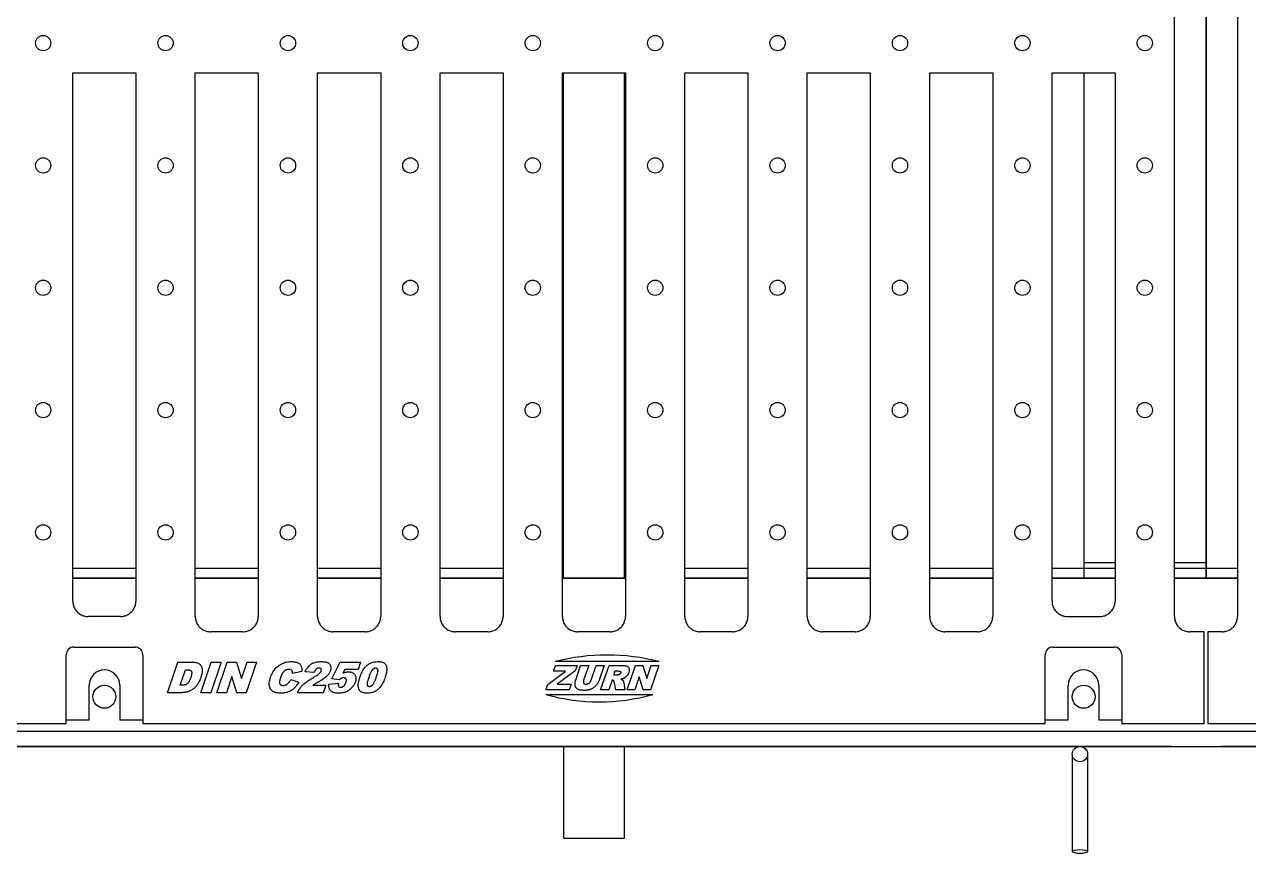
# Model space of a CAD drawing. Extents: x -50 to 148, y -1 to 62.
# Drawn here: x 82.59 to 102.59, y 35.37 to 48.93 of the extents above; entities that cross this region are included whole.
import ezdxf

# ---------------------------------------------------------------- set-up
doc = ezdxf.new("R2010")
doc.units = 0
doc.header["$LTSCALE"] = 0.015748
doc.header["$MEASUREMENT"] = 0
for name, color, linetype in [('BASE', 7, 'Continuous'), ('FRAME', 7, 'Continuous'), ('SIDEWALL', 7, 'Continuous')]:
    doc.layers.add(name, color=color, linetype=linetype)
doc.layers.add('Visible Edges(DANS)', color=7, linetype='Continuous', lineweight=25)

# ---------------------------------------------------------------- blocks, each defined once
blk = doc.blocks.new('18 grate')
at = {"layer": 'Visible Edges(DANS)'}
for p, q in [((17.705, 81.665), (17.705, 62.919)), ((36.675, 62.919), (36.675, 81.665)), ((18.675, 71.807), (19.705, 71.807)), ((18.675, 63.168), (18.675, 71.807)), ((19.705, 71.807), (19.705, 63.168)), ((20.675, 71.807), (21.705, 71.807)), ((20.675, 62.919), (20.675, 71.807)), ((21.705, 71.807), (21.705, 62.919)), ((22.675, 71.807), (23.705, 71.807)), ((22.675, 62.919), (22.675, 71.807)), ((23.705, 71.807), (23.705, 62.919)), ((24.675, 71.807), (25.705, 71.807)), ((24.675, 62.919), (24.675, 71.807)), ((25.705, 71.807), (25.705, 62.919)), ((26.675, 71.807), (27.705, 71.807)), ((26.675, 62.919), (26.675, 71.807)), ((27.705, 71.807), (27.705, 62.919)), ((28.675, 71.807), (29.705, 71.807)), ((28.675, 62.919), (28.675, 71.807)), ((29.705, 71.807), (29.705, 62.919)), ((30.675, 71.807), (31.705, 71.807)), ((30.675, 62.919), (30.675, 71.807)), ((31.705, 71.807), (31.705, 62.919)), ((32.675, 71.807), (33.705, 71.807)), ((32.675, 62.919), (32.675, 71.807)), ((33.705, 71.807), (33.705, 62.919)), ((34.675, 71.807), (35.705, 71.807)), ((34.675, 63.168), (34.675, 71.807)), ((35.705, 71.807), (35.705, 63.168)), ((19.455, 62.917), (18.924, 62.917)), ((34.924, 62.917), (35.455, 62.917)), ((17.455, 62.667), (17.221, 62.667)), ((17.221, 62.667), (17.221, 61.167)), ((21.455, 62.667), (20.924, 62.667)), ((23.455, 62.667), (22.924, 62.667)), ((25.455, 62.667), (24.924, 62.667)), ((27.455, 62.667), (26.924, 62.667)), ((29.455, 62.667), (28.924, 62.667)), ((31.455, 62.667), (30.924, 62.667)), ((33.455, 62.667), (32.924, 62.667)), ((37.158, 62.667), (36.924, 62.667)), ((37.158, 61.167), (37.158, 62.667)), ((18.691, 62.417), (19.691, 62.417)), ((34.688, 62.417), (35.688, 62.417)), ((18.566, 61.167), (18.566, 62.292)), ((19.816, 62.292), (19.816, 61.167)), ((34.563, 61.167), (34.563, 62.292)), ((35.813, 62.292), (35.813, 61.167)), ((20.22, 61.671), (20.39, 62.171)), ((20.39, 62.171), (20.621, 62.171)), ((20.427, 61.795), (20.513, 62.047)), ((20.513, 62.047), (20.543, 62.047)), ((20.764, 61.671), (20.934, 62.171)), ((21.099, 62.171), (20.929, 61.671)), ((20.934, 62.171), (21.099, 62.171)), ((21.029, 61.671), (21.199, 62.171)), ((21.199, 62.171), (21.35, 62.171)), ((21.35, 62.171), (21.431, 61.903)), ((21.431, 61.903), (21.522, 62.171)), ((21.678, 62.171), (21.508, 61.671)), ((21.522, 62.171), (21.678, 62.171)), ((22.419, 62.016), (22.264, 61.985)), ((22.616, 61.999), (22.471, 62.011)), ((22.907, 61.897), (23.044, 62.171)), ((23.044, 62.171), (23.377, 62.171)), ((23.118, 62.049), (23.087, 61.991)), ((23.336, 62.049), (23.118, 62.049)), ((23.377, 62.171), (23.336, 62.049)), ((26.435, 61.804), (26.725, 62.021)), ((26.53, 62.021), (26.562, 62.115)), ((26.725, 62.021), (26.53, 62.021)), ((28.254, 62.179), (26.556, 62.179)), ((26.562, 62.115), (26.913, 62.115)), ((26.884, 62.03), (26.591, 61.81)), ((26.913, 62.115), (26.884, 62.03)), ((26.891, 61.878), (26.972, 62.115)), ((26.972, 62.115), (27.104, 62.115)), ((27.104, 62.115), (27.021, 61.873)), ((27.143, 61.873), (27.225, 62.115)), ((27.225, 62.115), (27.356, 62.115)), ((27.356, 62.115), (27.275, 61.878)), ((27.299, 61.715), (27.436, 62.115)), ((27.436, 62.115), (27.642, 62.115)), ((27.514, 61.957), (27.537, 62.026)), ((27.537, 62.026), (27.585, 62.026)), ((27.73, 61.715), (27.867, 62.115)), ((27.867, 62.115), (27.988, 62.115)), ((27.988, 62.115), (28.052, 61.901)), ((28.052, 61.901), (28.125, 62.115)), ((28.25, 62.115), (28.114, 61.715)), ((28.125, 62.115), (28.25, 62.115)), ((21.275, 61.938), (21.184, 61.671)), ((21.355, 61.671), (21.275, 61.938)), ((22.235, 61.884), (22.365, 61.842)), ((22.859, 61.81), (23.015, 61.827)), ((23.025, 61.88), (22.907, 61.897)), ((26.404, 61.715), (26.435, 61.804)), ((26.591, 61.81), (26.817, 61.81)), ((26.817, 61.81), (26.785, 61.715)), ((27.485, 61.873), (27.431, 61.715)), ((27.49, 61.873), (27.485, 61.873)), ((27.559, 61.957), (27.514, 61.957)), ((27.549, 61.715), (27.525, 61.834)), ((27.675, 61.834), (27.694, 61.715)), ((27.928, 61.929), (27.855, 61.715)), ((27.991, 61.715), (27.928, 61.929)), ((18.941, 61.219), (18.941, 61.792)), ((19.441, 61.792), (19.441, 61.219)), ((20.451, 61.671), (20.22, 61.671)), ((20.457, 61.795), (20.427, 61.795)), ((20.929, 61.671), (20.764, 61.671)), ((21.184, 61.671), (21.029, 61.671)), ((21.508, 61.671), (21.355, 61.671)), ((22.764, 61.671), (22.345, 61.671)), ((22.596, 61.795), (22.807, 61.795)), ((22.807, 61.795), (22.764, 61.671)), ((26.403, 61.644), (28.152, 61.644)), ((26.785, 61.715), (26.404, 61.715)), ((27.431, 61.715), (27.299, 61.715)), ((27.694, 61.715), (27.549, 61.715)), ((27.855, 61.715), (27.73, 61.715)), ((28.114, 61.715), (27.991, 61.715)), ((34.938, 61.219), (34.938, 61.792)), ((35.438, 61.792), (35.438, 61.219)), ((18.941, 61.219), (18.566, 61.219)), ((19.816, 61.219), (19.441, 61.219)), ((34.938, 61.219), (34.563, 61.219)), ((35.813, 61.219), (35.438, 61.219)), ((17.221, 61.167), (18.29, 61.167)), ((18.29, 61.167), (18.566, 61.167)), ((19.816, 61.167), (20.092, 61.167)), ((20.092, 61.167), (34.288, 61.167)), ((34.288, 61.167), (34.563, 61.167)), ((35.813, 61.167), (36.089, 61.167)), ((36.089, 61.167), (37.158, 61.167))]:
    blk.add_line(p, q, dxfattribs=at)
at = {"layer": 'Visible Edges(DANS)', "flags": 128}
for points in [[(18.675, 63.168), (18.675, 63.152), (18.677, 63.135), (18.679, 63.119), (18.683, 63.103), (18.688, 63.088), (18.693, 63.072), (18.7, 63.057), (18.708, 63.043), (18.716, 63.029), (18.726, 63.016), (18.736, 63.003), (18.747, 62.991), (18.759, 62.979), (18.772, 62.969), (18.785, 62.959), (18.799, 62.951), (18.813, 62.943), (18.828, 62.936), (18.844, 62.93), (18.859, 62.925), (18.875, 62.922), (18.892, 62.919), (18.908, 62.917), (18.924, 62.917)], [(19.455, 62.917), (19.471, 62.917), (19.488, 62.919), (19.504, 62.922), (19.52, 62.925), (19.535, 62.93), (19.551, 62.936), (19.566, 62.943), (19.58, 62.951), (19.594, 62.959), (19.607, 62.969), (19.62, 62.979), (19.632, 62.991), (19.643, 63.003), (19.653, 63.015), (19.663, 63.029), (19.671, 63.043), (19.679, 63.057), (19.686, 63.072), (19.691, 63.087), (19.696, 63.103), (19.7, 63.119), (19.703, 63.135), (19.704, 63.152), (19.705, 63.168)], [(34.675, 63.168), (34.675, 63.152), (34.677, 63.135), (34.679, 63.119), (34.683, 63.103), (34.688, 63.088), (34.693, 63.072), (34.7, 63.057), (34.708, 63.043), (34.716, 63.029), (34.726, 63.016), (34.736, 63.003), (34.747, 62.991), (34.759, 62.979), (34.772, 62.969), (34.785, 62.959), (34.799, 62.951), (34.813, 62.943), (34.828, 62.936), (34.844, 62.93), (34.859, 62.925), (34.875, 62.922), (34.892, 62.919), (34.908, 62.917), (34.924, 62.917)], [(35.455, 62.917), (35.471, 62.917), (35.488, 62.919), (35.504, 62.922), (35.52, 62.925), (35.535, 62.93), (35.551, 62.936), (35.566, 62.943), (35.58, 62.951), (35.594, 62.959), (35.607, 62.969), (35.62, 62.979), (35.632, 62.991), (35.643, 63.003), (35.653, 63.015), (35.663, 63.029), (35.671, 63.043), (35.679, 63.057), (35.686, 63.072), (35.691, 63.087), (35.696, 63.103), (35.7, 63.119), (35.703, 63.135), (35.704, 63.152), (35.705, 63.168)], [(17.455, 62.667), (17.471, 62.667), (17.488, 62.669), (17.504, 62.672), (17.52, 62.675), (17.535, 62.68), (17.551, 62.686), (17.566, 62.693), (17.58, 62.701), (17.594, 62.709), (17.607, 62.719), (17.62, 62.73), (17.632, 62.741), (17.643, 62.753), (17.653, 62.766), (17.663, 62.779), (17.671, 62.793), (17.679, 62.807), (17.686, 62.822), (17.691, 62.838), (17.696, 62.854), (17.7, 62.87), (17.703, 62.886), (17.704, 62.902), (17.705, 62.919)], [(20.675, 62.919), (20.675, 62.902), (20.677, 62.886), (20.679, 62.87), (20.683, 62.854), (20.688, 62.838), (20.693, 62.823), (20.7, 62.808), (20.708, 62.793), (20.716, 62.779), (20.726, 62.766), (20.736, 62.753), (20.747, 62.741), (20.759, 62.73), (20.772, 62.719), (20.785, 62.71), (20.799, 62.701), (20.813, 62.693), (20.828, 62.686), (20.844, 62.68), (20.859, 62.675), (20.875, 62.672), (20.891, 62.669), (20.908, 62.667), (20.924, 62.667)], [(21.455, 62.667), (21.471, 62.667), (21.488, 62.669), (21.504, 62.672), (21.52, 62.675), (21.535, 62.68), (21.551, 62.686), (21.566, 62.693), (21.58, 62.701), (21.594, 62.709), (21.607, 62.719), (21.62, 62.73), (21.632, 62.741), (21.643, 62.753), (21.653, 62.766), (21.663, 62.779), (21.671, 62.793), (21.679, 62.807), (21.686, 62.822), (21.691, 62.838), (21.696, 62.854), (21.7, 62.87), (21.703, 62.886), (21.704, 62.902), (21.705, 62.919)], [(22.675, 62.919), (22.675, 62.902), (22.677, 62.886), (22.679, 62.87), (22.683, 62.854), (22.688, 62.838), (22.693, 62.823), (22.7, 62.808), (22.708, 62.793), (22.716, 62.779), (22.726, 62.766), (22.736, 62.753), (22.747, 62.741), (22.759, 62.73), (22.772, 62.719), (22.785, 62.71), (22.799, 62.701), (22.813, 62.693), (22.828, 62.686), (22.844, 62.68), (22.859, 62.675), (22.875, 62.672), (22.891, 62.669), (22.908, 62.667), (22.924, 62.667)], [(23.455, 62.667), (23.471, 62.667), (23.488, 62.669), (23.504, 62.672), (23.52, 62.675), (23.535, 62.68), (23.551, 62.686), (23.566, 62.693), (23.58, 62.701), (23.594, 62.709), (23.607, 62.719), (23.62, 62.73), (23.632, 62.741), (23.643, 62.753), (23.653, 62.766), (23.663, 62.779), (23.671, 62.793), (23.679, 62.807), (23.686, 62.822), (23.691, 62.838), (23.696, 62.854), (23.7, 62.87), (23.703, 62.886), (23.704, 62.902), (23.705, 62.919)], [(24.675, 62.919), (24.675, 62.902), (24.677, 62.886), (24.679, 62.87), (24.683, 62.854), (24.688, 62.838), (24.693, 62.823), (24.7, 62.808), (24.708, 62.793), (24.716, 62.779), (24.726, 62.766), (24.736, 62.753), (24.747, 62.741), (24.759, 62.73), (24.772, 62.719), (24.785, 62.71), (24.799, 62.701), (24.813, 62.693), (24.828, 62.686), (24.844, 62.68), (24.859, 62.675), (24.875, 62.672), (24.891, 62.669), (24.908, 62.667), (24.924, 62.667)], [(25.455, 62.667), (25.471, 62.667), (25.488, 62.669), (25.504, 62.672), (25.52, 62.675), (25.535, 62.68), (25.551, 62.686), (25.566, 62.693), (25.58, 62.701), (25.594, 62.709), (25.607, 62.719), (25.62, 62.73), (25.632, 62.741), (25.643, 62.753), (25.653, 62.766), (25.663, 62.779), (25.671, 62.793), (25.679, 62.807), (25.686, 62.822), (25.691, 62.838), (25.696, 62.854), (25.7, 62.87), (25.703, 62.886), (25.704, 62.902), (25.705, 62.919)], [(26.675, 62.919), (26.675, 62.902), (26.677, 62.886), (26.679, 62.87), (26.683, 62.854), (26.688, 62.838), (26.693, 62.823), (26.7, 62.808), (26.708, 62.793), (26.716, 62.779), (26.726, 62.766), (26.736, 62.753), (26.747, 62.741), (26.759, 62.73), (26.772, 62.719), (26.785, 62.71), (26.799, 62.701), (26.813, 62.693), (26.828, 62.686), (26.844, 62.68), (26.859, 62.675), (26.875, 62.672), (26.891, 62.669), (26.908, 62.667), (26.924, 62.667)], [(27.455, 62.667), (27.471, 62.667), (27.488, 62.669), (27.504, 62.672), (27.52, 62.675), (27.535, 62.68), (27.551, 62.686), (27.566, 62.693), (27.58, 62.701), (27.594, 62.709), (27.607, 62.719), (27.62, 62.73), (27.632, 62.741), (27.643, 62.753), (27.653, 62.766), (27.663, 62.779), (27.671, 62.793), (27.679, 62.807), (27.686, 62.822), (27.691, 62.838), (27.696, 62.854), (27.7, 62.87), (27.703, 62.886), (27.704, 62.902), (27.705, 62.919)], [(28.675, 62.919), (28.675, 62.902), (28.677, 62.886), (28.679, 62.87), (28.683, 62.854), (28.688, 62.838), (28.693, 62.823), (28.7, 62.808), (28.708, 62.793), (28.716, 62.779), (28.726, 62.766), (28.736, 62.753), (28.747, 62.741), (28.759, 62.73), (28.772, 62.719), (28.785, 62.71), (28.799, 62.701), (28.813, 62.693), (28.828, 62.686), (28.844, 62.68), (28.859, 62.675), (28.875, 62.672), (28.891, 62.669), (28.908, 62.667), (28.924, 62.667)], [(29.455, 62.667), (29.471, 62.667), (29.488, 62.669), (29.504, 62.672), (29.52, 62.675), (29.535, 62.68), (29.551, 62.686), (29.566, 62.693), (29.58, 62.701), (29.594, 62.709), (29.607, 62.719), (29.62, 62.73), (29.632, 62.741), (29.643, 62.753), (29.653, 62.766), (29.663, 62.779), (29.671, 62.793), (29.679, 62.807), (29.686, 62.822), (29.691, 62.838), (29.696, 62.854), (29.7, 62.87), (29.703, 62.886), (29.704, 62.902), (29.705, 62.919)], [(30.675, 62.919), (30.675, 62.902), (30.677, 62.886), (30.679, 62.87), (30.683, 62.854), (30.688, 62.838), (30.693, 62.823), (30.7, 62.808), (30.708, 62.793), (30.716, 62.779), (30.726, 62.766), (30.736, 62.753), (30.747, 62.741), (30.759, 62.73), (30.772, 62.719), (30.785, 62.71), (30.799, 62.701), (30.813, 62.693), (30.828, 62.686), (30.844, 62.68), (30.859, 62.675), (30.875, 62.672), (30.891, 62.669), (30.908, 62.667), (30.924, 62.667)], [(31.455, 62.667), (31.471, 62.667), (31.488, 62.669), (31.504, 62.672), (31.52, 62.675), (31.535, 62.68), (31.551, 62.686), (31.566, 62.693), (31.58, 62.701), (31.594, 62.709), (31.607, 62.719), (31.62, 62.73), (31.632, 62.741), (31.643, 62.753), (31.653, 62.766), (31.663, 62.779), (31.671, 62.793), (31.679, 62.807), (31.686, 62.822), (31.691, 62.838), (31.696, 62.854), (31.7, 62.87), (31.703, 62.886), (31.704, 62.902), (31.705, 62.919)], [(32.675, 62.919), (32.675, 62.902), (32.677, 62.886), (32.679, 62.87), (32.683, 62.854), (32.688, 62.838), (32.693, 62.823), (32.7, 62.808), (32.708, 62.793), (32.716, 62.779), (32.726, 62.766), (32.736, 62.753), (32.747, 62.741), (32.759, 62.73), (32.772, 62.719), (32.785, 62.71), (32.799, 62.701), (32.813, 62.693), (32.828, 62.686), (32.844, 62.68), (32.859, 62.675), (32.875, 62.672), (32.891, 62.669), (32.908, 62.667), (32.924, 62.667)], [(33.455, 62.667), (33.471, 62.667), (33.488, 62.669), (33.504, 62.672), (33.52, 62.675), (33.535, 62.68), (33.551, 62.686), (33.566, 62.693), (33.58, 62.701), (33.594, 62.709), (33.607, 62.719), (33.62, 62.73), (33.632, 62.741), (33.643, 62.753), (33.653, 62.766), (33.663, 62.779), (33.671, 62.793), (33.679, 62.807), (33.686, 62.822), (33.691, 62.838), (33.696, 62.854), (33.7, 62.87), (33.703, 62.886), (33.704, 62.902), (33.705, 62.919)], [(36.675, 62.919), (36.675, 62.902), (36.677, 62.886), (36.679, 62.87), (36.683, 62.854), (36.688, 62.838), (36.693, 62.823), (36.7, 62.808), (36.708, 62.793), (36.716, 62.779), (36.726, 62.766), (36.736, 62.753), (36.747, 62.741), (36.759, 62.73), (36.772, 62.719), (36.785, 62.71), (36.799, 62.701), (36.813, 62.693), (36.828, 62.686), (36.844, 62.68), (36.859, 62.675), (36.875, 62.672), (36.891, 62.669), (36.908, 62.667), (36.924, 62.667)], [(20.543, 62.047), (20.552, 62.047), (20.56, 62.046), (20.568, 62.045), (20.575, 62.044), (20.582, 62.042), (20.588, 62.04), (20.594, 62.038), (20.599, 62.035), (20.603, 62.032), (20.607, 62.029), (20.61, 62.025), (20.613, 62.021), (20.615, 62.016), (20.616, 62.011), (20.617, 62.005), (20.618, 61.998), (20.618, 61.99), (20.617, 61.982), (20.616, 61.974), (20.614, 61.964), (20.612, 61.954), (20.609, 61.943), (20.606, 61.932), (20.602, 61.92)], [(20.621, 62.171), (20.642, 62.171), (20.662, 62.169), (20.68, 62.166), (20.697, 62.163), (20.711, 62.158), (20.724, 62.152), (20.736, 62.146), (20.746, 62.138), (20.755, 62.13), (20.763, 62.121), (20.77, 62.11), (20.776, 62.099), (20.78, 62.087), (20.784, 62.075), (20.787, 62.062), (20.788, 62.048), (20.789, 62.034), (20.788, 62.019), (20.787, 62.003), (20.784, 61.988), (20.781, 61.972), (20.778, 61.956), (20.773, 61.94), (20.768, 61.923)], [(21.905, 61.922), (21.912, 61.943), (21.92, 61.962), (21.929, 61.981), (21.938, 61.998), (21.948, 62.015), (21.958, 62.032), (21.97, 62.047), (21.982, 62.062), (21.994, 62.075), (22.007, 62.089), (22.021, 62.101), (22.036, 62.112), (22.051, 62.123), (22.066, 62.133), (22.082, 62.142), (22.099, 62.149), (22.115, 62.156), (22.133, 62.162), (22.15, 62.168), (22.168, 62.172), (22.187, 62.175), (22.206, 62.177), (22.225, 62.179), (22.245, 62.179)], [(22.12, 62.015), (22.118, 62.013), (22.116, 62.01), (22.113, 62.007), (22.111, 62.005), (22.109, 62.002), (22.106, 61.999), (22.104, 61.995), (22.102, 61.992), (22.1, 61.989), (22.097, 61.985), (22.095, 61.982), (22.093, 61.978), (22.091, 61.974), (22.089, 61.97), (22.087, 61.966), (22.085, 61.962), (22.083, 61.957), (22.081, 61.953), (22.079, 61.948), (22.077, 61.943), (22.075, 61.939), (22.073, 61.934), (22.072, 61.929), (22.07, 61.923)], [(22.206, 62.053), (22.202, 62.053), (22.198, 62.052), (22.194, 62.052), (22.19, 62.052), (22.187, 62.051), (22.183, 62.05), (22.179, 62.05), (22.175, 62.049), (22.172, 62.047), (22.168, 62.046), (22.164, 62.045), (22.161, 62.043), (22.157, 62.042), (22.154, 62.04), (22.15, 62.038), (22.147, 62.036), (22.143, 62.034), (22.14, 62.032), (22.137, 62.029), (22.133, 62.027), (22.13, 62.024), (22.127, 62.021), (22.124, 62.018), (22.12, 62.015)], [(22.265, 62.017), (22.263, 62.02), (22.261, 62.023), (22.259, 62.026), (22.257, 62.028), (22.255, 62.031), (22.253, 62.033), (22.251, 62.035), (22.249, 62.037), (22.247, 62.039), (22.245, 62.041), (22.242, 62.043), (22.24, 62.044), (22.238, 62.046), (22.235, 62.047), (22.233, 62.048), (22.23, 62.049), (22.227, 62.05), (22.225, 62.051), (22.222, 62.051), (22.219, 62.052), (22.216, 62.052), (22.212, 62.053), (22.209, 62.053), (22.206, 62.053)], [(22.245, 62.179), (22.26, 62.179), (22.275, 62.178), (22.289, 62.177), (22.302, 62.175), (22.314, 62.172), (22.326, 62.17), (22.337, 62.166), (22.347, 62.162), (22.357, 62.157), (22.365, 62.152), (22.373, 62.147), (22.381, 62.141), (22.387, 62.134), (22.393, 62.126), (22.399, 62.118), (22.403, 62.11), (22.407, 62.1), (22.411, 62.09), (22.414, 62.079), (22.416, 62.068), (22.418, 62.056), (22.419, 62.043), (22.419, 62.03), (22.419, 62.016)], [(22.264, 61.985), (22.264, 61.987), (22.264, 61.989), (22.264, 61.991), (22.264, 61.993), (22.264, 61.995), (22.264, 61.996), (22.264, 61.998), (22.264, 62), (22.264, 62.001), (22.264, 62.003), (22.264, 62.004), (22.264, 62.006), (22.264, 62.007), (22.264, 62.008), (22.264, 62.009), (22.264, 62.011), (22.264, 62.012), (22.265, 62.013), (22.265, 62.014), (22.265, 62.014), (22.265, 62.015), (22.265, 62.016), (22.265, 62.016), (22.265, 62.017)], [(22.471, 62.011), (22.478, 62.027), (22.486, 62.042), (22.494, 62.056), (22.502, 62.068), (22.51, 62.08), (22.518, 62.091), (22.527, 62.101), (22.535, 62.11), (22.544, 62.118), (22.553, 62.126), (22.562, 62.133), (22.572, 62.14), (22.582, 62.146), (22.592, 62.151), (22.603, 62.157), (22.615, 62.161), (22.627, 62.165), (22.64, 62.169), (22.653, 62.172), (22.667, 62.175), (22.682, 62.177), (22.698, 62.178), (22.714, 62.179), (22.731, 62.179)], [(22.608, 61.921), (22.62, 61.928), (22.631, 61.935), (22.641, 61.941), (22.651, 61.948), (22.66, 61.953), (22.668, 61.959), (22.676, 61.964), (22.683, 61.969), (22.689, 61.974), (22.695, 61.978), (22.7, 61.982), (22.704, 61.986), (22.708, 61.99), (22.711, 61.993), (22.714, 61.997), (22.717, 62), (22.72, 62.004), (22.723, 62.007), (22.725, 62.01), (22.727, 62.014), (22.729, 62.017), (22.73, 62.02), (22.732, 62.023), (22.733, 62.026)], [(22.699, 62.073), (22.695, 62.073), (22.691, 62.072), (22.687, 62.072), (22.684, 62.071), (22.68, 62.07), (22.677, 62.069), (22.673, 62.068), (22.67, 62.066), (22.666, 62.065), (22.663, 62.063), (22.66, 62.061), (22.656, 62.058), (22.653, 62.056), (22.65, 62.053), (22.647, 62.049), (22.643, 62.046), (22.64, 62.041), (22.637, 62.037), (22.633, 62.031), (22.63, 62.026), (22.626, 62.02), (22.623, 62.013), (22.619, 62.007), (22.616, 61.999)], [(22.733, 62.026), (22.734, 62.03), (22.735, 62.033), (22.735, 62.036), (22.736, 62.038), (22.736, 62.041), (22.736, 62.044), (22.735, 62.047), (22.735, 62.049), (22.734, 62.052), (22.733, 62.054), (22.732, 62.057), (22.73, 62.059), (22.728, 62.061), (22.727, 62.063), (22.725, 62.065), (22.722, 62.067), (22.72, 62.068), (22.717, 62.069), (22.715, 62.07), (22.712, 62.071), (22.709, 62.072), (22.706, 62.072), (22.702, 62.073), (22.699, 62.073)], [(22.884, 62.031), (22.881, 62.023), (22.878, 62.015), (22.874, 62.008), (22.87, 62), (22.866, 61.993), (22.862, 61.986), (22.857, 61.978), (22.851, 61.971), (22.846, 61.964), (22.84, 61.957), (22.833, 61.95), (22.827, 61.943), (22.819, 61.935), (22.811, 61.928), (22.803, 61.921), (22.794, 61.914), (22.784, 61.906), (22.774, 61.899), (22.763, 61.891), (22.751, 61.883), (22.739, 61.876), (22.726, 61.868), (22.713, 61.86), (22.699, 61.851)], [(22.731, 62.179), (22.749, 62.179), (22.765, 62.178), (22.78, 62.177), (22.794, 62.175), (22.807, 62.173), (22.819, 62.17), (22.83, 62.166), (22.839, 62.162), (22.848, 62.158), (22.855, 62.153), (22.862, 62.147), (22.869, 62.141), (22.874, 62.134), (22.879, 62.126), (22.883, 62.119), (22.887, 62.11), (22.889, 62.101), (22.891, 62.092), (22.892, 62.082), (22.892, 62.073), (22.891, 62.063), (22.889, 62.052), (22.887, 62.042), (22.884, 62.031)], [(23.087, 61.991), (23.09, 61.993), (23.093, 61.994), (23.096, 61.996), (23.099, 61.997), (23.102, 61.998), (23.106, 62), (23.109, 62.001), (23.113, 62.002), (23.117, 62.003), (23.12, 62.004), (23.124, 62.005), (23.129, 62.006), (23.133, 62.007), (23.137, 62.008), (23.141, 62.009), (23.145, 62.009), (23.149, 62.01), (23.153, 62.01), (23.157, 62.011), (23.161, 62.011), (23.164, 62.011), (23.168, 62.012), (23.172, 62.012), (23.176, 62.012)], [(23.176, 62.012), (23.188, 62.011), (23.2, 62.01), (23.211, 62.009), (23.221, 62.007), (23.231, 62.004), (23.24, 62), (23.249, 61.996), (23.257, 61.991), (23.264, 61.986), (23.271, 61.98), (23.277, 61.973), (23.283, 61.965), (23.288, 61.958), (23.292, 61.949), (23.295, 61.941), (23.298, 61.932), (23.3, 61.923), (23.301, 61.913), (23.301, 61.904), (23.301, 61.894), (23.299, 61.883), (23.297, 61.872), (23.295, 61.861), (23.291, 61.85)], [(23.366, 61.923), (23.374, 61.946), (23.383, 61.968), (23.392, 61.989), (23.401, 62.008), (23.41, 62.026), (23.42, 62.043), (23.43, 62.059), (23.441, 62.074), (23.451, 62.088), (23.462, 62.1), (23.474, 62.112), (23.486, 62.122), (23.498, 62.131), (23.51, 62.139), (23.523, 62.147), (23.537, 62.154), (23.551, 62.16), (23.565, 62.165), (23.58, 62.169), (23.596, 62.173), (23.612, 62.176), (23.628, 62.178), (23.645, 62.179), (23.662, 62.179)], [(23.514, 61.923), (23.52, 61.938), (23.524, 61.952), (23.529, 61.965), (23.534, 61.977), (23.539, 61.988), (23.543, 61.999), (23.548, 62.008), (23.552, 62.017), (23.557, 62.025), (23.561, 62.033), (23.565, 62.039), (23.569, 62.045), (23.573, 62.05), (23.578, 62.054), (23.582, 62.058), (23.586, 62.062), (23.59, 62.065), (23.595, 62.068), (23.599, 62.07), (23.604, 62.072), (23.609, 62.074), (23.613, 62.075), (23.618, 62.075), (23.623, 62.076)], [(23.623, 62.076), (23.627, 62.075), (23.632, 62.075), (23.635, 62.074), (23.639, 62.072), (23.642, 62.07), (23.645, 62.068), (23.648, 62.065), (23.65, 62.062), (23.652, 62.058), (23.653, 62.054), (23.655, 62.05), (23.656, 62.045), (23.656, 62.039), (23.656, 62.033), (23.656, 62.025), (23.655, 62.017), (23.653, 62.008), (23.651, 61.998), (23.649, 61.987), (23.646, 61.975), (23.642, 61.963), (23.638, 61.949), (23.633, 61.935), (23.628, 61.919)], [(23.662, 62.179), (23.678, 62.179), (23.693, 62.178), (23.707, 62.176), (23.72, 62.174), (23.731, 62.17), (23.741, 62.167), (23.75, 62.162), (23.759, 62.157), (23.766, 62.152), (23.773, 62.146), (23.779, 62.14), (23.784, 62.134), (23.788, 62.127), (23.792, 62.12), (23.795, 62.113), (23.798, 62.106), (23.8, 62.098), (23.802, 62.091), (23.803, 62.084), (23.804, 62.076), (23.805, 62.067), (23.805, 62.058), (23.804, 62.049), (23.804, 62.04)], [(23.804, 62.04), (23.803, 62.035), (23.803, 62.031), (23.802, 62.026), (23.802, 62.021), (23.801, 62.017), (23.8, 62.012), (23.799, 62.007), (23.799, 62.002), (23.798, 61.998), (23.797, 61.993), (23.796, 61.988), (23.795, 61.983), (23.794, 61.979), (23.793, 61.974), (23.791, 61.969), (23.79, 61.964), (23.789, 61.959), (23.788, 61.954), (23.786, 61.95), (23.785, 61.945), (23.783, 61.94), (23.782, 61.935), (23.78, 61.93), (23.778, 61.925)], [(27.585, 62.026), (27.589, 62.026), (27.594, 62.025), (27.598, 62.025), (27.602, 62.025), (27.606, 62.024), (27.609, 62.024), (27.612, 62.023), (27.615, 62.022), (27.617, 62.021), (27.619, 62.02), (27.621, 62.018), (27.622, 62.017), (27.623, 62.016), (27.624, 62.014), (27.625, 62.012), (27.626, 62.01), (27.626, 62.009), (27.626, 62.007), (27.626, 62.004), (27.626, 62.002), (27.626, 62), (27.626, 61.997), (27.625, 61.995), (27.624, 61.992)], [(27.642, 62.115), (27.655, 62.115), (27.668, 62.115), (27.68, 62.114), (27.691, 62.113), (27.701, 62.111), (27.71, 62.11), (27.718, 62.108), (27.726, 62.105), (27.732, 62.102), (27.738, 62.099), (27.744, 62.095), (27.749, 62.091), (27.753, 62.086), (27.757, 62.08), (27.76, 62.074), (27.763, 62.068), (27.765, 62.061), (27.766, 62.053), (27.767, 62.046), (27.767, 62.038), (27.766, 62.029), (27.765, 62.021), (27.763, 62.011), (27.76, 62.002)], [(27.76, 62.002), (27.758, 61.996), (27.755, 61.991), (27.753, 61.986), (27.751, 61.98), (27.748, 61.975), (27.745, 61.97), (27.742, 61.965), (27.739, 61.961), (27.736, 61.956), (27.732, 61.952), (27.729, 61.947), (27.725, 61.943), (27.721, 61.939), (27.717, 61.935), (27.713, 61.931), (27.709, 61.928), (27.704, 61.924), (27.7, 61.921), (27.696, 61.918), (27.691, 61.914), (27.686, 61.911), (27.681, 61.908), (27.676, 61.906), (27.671, 61.903)], [(20.602, 61.92), (20.597, 61.906), (20.592, 61.893), (20.587, 61.882), (20.582, 61.871), (20.578, 61.861), (20.573, 61.853), (20.568, 61.845), (20.563, 61.838), (20.559, 61.832), (20.554, 61.827), (20.549, 61.822), (20.544, 61.818), (20.539, 61.814), (20.534, 61.81), (20.529, 61.807), (20.523, 61.804), (20.518, 61.802), (20.511, 61.8), (20.504, 61.799), (20.496, 61.797), (20.487, 61.796), (20.478, 61.796), (20.468, 61.795), (20.457, 61.795)], [(20.768, 61.923), (20.761, 61.904), (20.754, 61.886), (20.747, 61.868), (20.739, 61.852), (20.731, 61.838), (20.724, 61.824), (20.715, 61.811), (20.707, 61.799), (20.699, 61.789), (20.69, 61.778), (20.681, 61.768), (20.671, 61.759), (20.662, 61.749), (20.652, 61.741), (20.641, 61.733), (20.631, 61.725), (20.62, 61.717), (20.61, 61.711), (20.599, 61.705), (20.588, 61.7), (20.578, 61.695), (20.567, 61.691), (20.557, 61.687), (20.546, 61.684)], [(22.077, 61.663), (22.057, 61.663), (22.038, 61.664), (22.021, 61.666), (22.005, 61.669), (21.99, 61.672), (21.976, 61.676), (21.963, 61.681), (21.952, 61.687), (21.941, 61.693), (21.931, 61.701), (21.922, 61.71), (21.914, 61.72), (21.907, 61.731), (21.901, 61.743), (21.895, 61.756), (21.89, 61.77), (21.887, 61.786), (21.885, 61.802), (21.884, 61.82), (21.885, 61.838), (21.888, 61.858), (21.892, 61.878), (21.898, 61.9), (21.905, 61.922)], [(22.07, 61.923), (22.066, 61.911), (22.062, 61.899), (22.059, 61.887), (22.056, 61.877), (22.055, 61.867), (22.053, 61.857), (22.052, 61.849), (22.052, 61.841), (22.052, 61.834), (22.053, 61.828), (22.055, 61.822), (22.056, 61.817), (22.059, 61.813), (22.062, 61.809), (22.065, 61.805), (22.068, 61.802), (22.072, 61.799), (22.077, 61.796), (22.081, 61.794), (22.087, 61.792), (22.092, 61.791), (22.098, 61.79), (22.104, 61.79), (22.111, 61.789)], [(22.365, 61.842), (22.356, 61.827), (22.347, 61.812), (22.337, 61.798), (22.328, 61.785), (22.318, 61.773), (22.308, 61.761), (22.297, 61.75), (22.287, 61.74), (22.276, 61.731), (22.265, 61.722), (22.254, 61.714), (22.242, 61.707), (22.23, 61.7), (22.218, 61.693), (22.206, 61.688), (22.194, 61.683), (22.181, 61.678), (22.167, 61.674), (22.154, 61.671), (22.139, 61.668), (22.124, 61.666), (22.109, 61.664), (22.093, 61.663), (22.077, 61.663)], [(22.111, 61.789), (22.117, 61.79), (22.124, 61.79), (22.13, 61.791), (22.136, 61.792), (22.142, 61.793), (22.148, 61.795), (22.153, 61.797), (22.159, 61.799), (22.164, 61.802), (22.169, 61.805), (22.174, 61.808), (22.179, 61.812), (22.183, 61.816), (22.188, 61.82), (22.193, 61.825), (22.197, 61.83), (22.202, 61.835), (22.207, 61.841), (22.211, 61.847), (22.216, 61.854), (22.221, 61.861), (22.226, 61.868), (22.23, 61.876), (22.235, 61.884)], [(22.345, 61.671), (22.35, 61.683), (22.356, 61.694), (22.362, 61.705), (22.368, 61.716), (22.375, 61.726), (22.382, 61.737), (22.389, 61.747), (22.397, 61.757), (22.405, 61.767), (22.413, 61.776), (22.422, 61.786), (22.431, 61.795), (22.44, 61.804), (22.451, 61.813), (22.462, 61.823), (22.474, 61.833), (22.488, 61.843), (22.502, 61.853), (22.517, 61.864), (22.534, 61.875), (22.551, 61.886), (22.569, 61.897), (22.588, 61.909), (22.608, 61.921)], [(22.699, 61.851), (22.691, 61.847), (22.683, 61.842), (22.676, 61.838), (22.669, 61.835), (22.663, 61.831), (22.657, 61.827), (22.651, 61.824), (22.646, 61.821), (22.642, 61.819), (22.638, 61.816), (22.634, 61.814), (22.631, 61.812), (22.628, 61.81), (22.625, 61.808), (22.622, 61.807), (22.62, 61.805), (22.617, 61.804), (22.614, 61.802), (22.611, 61.801), (22.608, 61.8), (22.605, 61.798), (22.602, 61.797), (22.599, 61.796), (22.596, 61.795)], [(23.021, 61.663), (23.005, 61.663), (22.99, 61.664), (22.976, 61.665), (22.963, 61.667), (22.951, 61.67), (22.94, 61.672), (22.929, 61.676), (22.92, 61.68), (22.911, 61.684), (22.903, 61.689), (22.895, 61.695), (22.889, 61.701), (22.883, 61.707), (22.878, 61.714), (22.873, 61.721), (22.869, 61.728), (22.866, 61.735), (22.863, 61.743), (22.861, 61.752), (22.859, 61.761), (22.858, 61.772), (22.858, 61.784), (22.858, 61.796), (22.859, 61.81)], [(23.015, 61.827), (23.014, 61.821), (23.013, 61.815), (23.013, 61.809), (23.012, 61.804), (23.012, 61.799), (23.012, 61.795), (23.013, 61.791), (23.013, 61.787), (23.014, 61.783), (23.016, 61.78), (23.017, 61.777), (23.019, 61.774), (23.021, 61.772), (23.023, 61.769), (23.025, 61.767), (23.027, 61.766), (23.03, 61.764), (23.033, 61.763), (23.035, 61.761), (23.039, 61.761), (23.042, 61.76), (23.045, 61.759), (23.049, 61.759), (23.052, 61.759)], [(23.291, 61.85), (23.287, 61.838), (23.281, 61.826), (23.275, 61.814), (23.269, 61.802), (23.261, 61.79), (23.253, 61.779), (23.244, 61.767), (23.235, 61.756), (23.225, 61.745), (23.214, 61.735), (23.203, 61.725), (23.192, 61.716), (23.18, 61.708), (23.168, 61.7), (23.155, 61.693), (23.142, 61.687), (23.129, 61.681), (23.115, 61.676), (23.101, 61.672), (23.086, 61.669), (23.07, 61.666), (23.054, 61.664), (23.038, 61.663), (23.021, 61.663)], [(23.065, 61.905), (23.063, 61.905), (23.062, 61.904), (23.061, 61.904), (23.06, 61.903), (23.058, 61.902), (23.057, 61.901), (23.055, 61.901), (23.054, 61.9), (23.052, 61.899), (23.051, 61.898), (23.049, 61.897), (23.048, 61.896), (23.046, 61.895), (23.044, 61.894), (23.043, 61.892), (23.041, 61.891), (23.039, 61.89), (23.037, 61.888), (23.035, 61.887), (23.033, 61.886), (23.032, 61.884), (23.03, 61.883), (23.028, 61.881), (23.025, 61.88)], [(23.052, 61.759), (23.056, 61.759), (23.06, 61.759), (23.064, 61.76), (23.069, 61.761), (23.073, 61.762), (23.077, 61.764), (23.08, 61.765), (23.084, 61.767), (23.088, 61.77), (23.092, 61.772), (23.096, 61.775), (23.1, 61.778), (23.104, 61.782), (23.107, 61.785), (23.111, 61.789), (23.114, 61.793), (23.117, 61.798), (23.121, 61.803), (23.124, 61.808), (23.126, 61.813), (23.129, 61.819), (23.132, 61.825), (23.134, 61.831), (23.137, 61.838)], [(23.102, 61.914), (23.101, 61.914), (23.099, 61.914), (23.098, 61.914), (23.096, 61.914), (23.095, 61.914), (23.093, 61.914), (23.092, 61.914), (23.09, 61.913), (23.089, 61.913), (23.087, 61.913), (23.086, 61.912), (23.084, 61.912), (23.082, 61.912), (23.081, 61.911), (23.079, 61.911), (23.078, 61.91), (23.076, 61.91), (23.074, 61.909), (23.073, 61.909), (23.071, 61.908), (23.07, 61.907), (23.068, 61.907), (23.066, 61.906), (23.065, 61.905)], [(23.137, 61.838), (23.139, 61.844), (23.141, 61.85), (23.142, 61.856), (23.143, 61.862), (23.144, 61.867), (23.144, 61.873), (23.144, 61.877), (23.144, 61.882), (23.144, 61.886), (23.143, 61.89), (23.142, 61.893), (23.14, 61.896), (23.138, 61.899), (23.136, 61.902), (23.134, 61.904), (23.131, 61.906), (23.128, 61.908), (23.125, 61.91), (23.122, 61.911), (23.119, 61.912), (23.115, 61.913), (23.111, 61.914), (23.107, 61.914), (23.102, 61.914)], [(23.346, 61.74), (23.344, 61.745), (23.342, 61.751), (23.341, 61.756), (23.34, 61.762), (23.339, 61.768), (23.339, 61.775), (23.338, 61.782), (23.338, 61.788), (23.338, 61.796), (23.339, 61.803), (23.339, 61.81), (23.34, 61.818), (23.341, 61.826), (23.343, 61.834), (23.344, 61.843), (23.346, 61.851), (23.348, 61.86), (23.35, 61.868), (23.352, 61.877), (23.355, 61.886), (23.357, 61.895), (23.36, 61.904), (23.363, 61.914), (23.366, 61.923)], [(23.778, 61.925), (23.771, 61.903), (23.762, 61.882), (23.754, 61.862), (23.745, 61.843), (23.736, 61.825), (23.727, 61.808), (23.717, 61.792), (23.707, 61.777), (23.697, 61.763), (23.686, 61.75), (23.676, 61.738), (23.664, 61.727), (23.653, 61.716), (23.64, 61.707), (23.627, 61.699), (23.614, 61.691), (23.6, 61.685), (23.585, 61.679), (23.569, 61.674), (23.553, 61.67), (23.537, 61.667), (23.519, 61.665), (23.502, 61.663), (23.483, 61.663)], [(23.519, 61.769), (23.514, 61.769), (23.51, 61.77), (23.507, 61.771), (23.503, 61.772), (23.5, 61.774), (23.498, 61.777), (23.495, 61.779), (23.493, 61.783), (23.491, 61.786), (23.49, 61.791), (23.488, 61.795), (23.488, 61.8), (23.487, 61.806), (23.487, 61.812), (23.488, 61.82), (23.489, 61.828), (23.49, 61.837), (23.492, 61.846), (23.495, 61.857), (23.498, 61.869), (23.501, 61.881), (23.505, 61.894), (23.509, 61.908), (23.514, 61.923)], [(23.628, 61.919), (23.623, 61.903), (23.617, 61.889), (23.612, 61.875), (23.607, 61.863), (23.602, 61.852), (23.598, 61.841), (23.593, 61.832), (23.589, 61.824), (23.585, 61.817), (23.58, 61.81), (23.576, 61.804), (23.572, 61.799), (23.567, 61.793), (23.563, 61.789), (23.558, 61.785), (23.554, 61.782), (23.55, 61.779), (23.545, 61.776), (23.541, 61.774), (23.536, 61.772), (23.532, 61.771), (23.528, 61.77), (23.523, 61.769), (23.519, 61.769)], [(26.88, 61.811), (26.88, 61.814), (26.88, 61.817), (26.88, 61.82), (26.881, 61.823), (26.881, 61.826), (26.881, 61.829), (26.882, 61.832), (26.882, 61.835), (26.882, 61.838), (26.883, 61.841), (26.883, 61.844), (26.884, 61.847), (26.884, 61.849), (26.885, 61.852), (26.885, 61.855), (26.886, 61.858), (26.886, 61.86), (26.887, 61.863), (26.888, 61.866), (26.888, 61.868), (26.889, 61.871), (26.89, 61.873), (26.891, 61.876), (26.891, 61.878)], [(27.036, 61.709), (27.026, 61.709), (27.016, 61.709), (27.005, 61.71), (26.995, 61.711), (26.984, 61.712), (26.974, 61.713), (26.963, 61.714), (26.953, 61.716), (26.944, 61.719), (26.936, 61.722), (26.929, 61.725), (26.922, 61.729), (26.916, 61.734), (26.91, 61.739), (26.904, 61.744), (26.899, 61.75), (26.895, 61.757), (26.891, 61.764), (26.887, 61.772), (26.884, 61.779), (26.882, 61.787), (26.881, 61.795), (26.88, 61.803), (26.88, 61.811)], [(27.021, 61.873), (27.02, 61.868), (27.018, 61.863), (27.017, 61.859), (27.017, 61.855), (27.016, 61.851), (27.016, 61.847), (27.016, 61.843), (27.017, 61.839), (27.017, 61.836), (27.018, 61.833), (27.02, 61.83), (27.021, 61.827), (27.023, 61.824), (27.025, 61.822), (27.028, 61.82), (27.03, 61.818), (27.033, 61.816), (27.036, 61.815), (27.04, 61.814), (27.043, 61.813), (27.047, 61.812), (27.051, 61.811), (27.056, 61.811), (27.06, 61.811)], [(27.06, 61.811), (27.065, 61.811), (27.07, 61.811), (27.074, 61.812), (27.079, 61.813), (27.083, 61.814), (27.087, 61.815), (27.091, 61.816), (27.095, 61.818), (27.099, 61.82), (27.103, 61.822), (27.107, 61.824), (27.111, 61.827), (27.114, 61.83), (27.118, 61.833), (27.121, 61.836), (27.124, 61.839), (27.127, 61.843), (27.129, 61.846), (27.132, 61.85), (27.134, 61.854), (27.137, 61.859), (27.139, 61.863), (27.141, 61.868), (27.143, 61.873)], [(27.275, 61.878), (27.272, 61.87), (27.269, 61.861), (27.265, 61.852), (27.261, 61.844), (27.257, 61.835), (27.252, 61.827), (27.247, 61.819), (27.242, 61.811), (27.236, 61.803), (27.23, 61.796), (27.224, 61.788), (27.217, 61.781), (27.21, 61.775), (27.203, 61.768), (27.195, 61.762), (27.188, 61.756), (27.179, 61.75), (27.171, 61.745), (27.163, 61.74), (27.154, 61.735), (27.145, 61.731), (27.136, 61.728), (27.127, 61.725), (27.118, 61.722)], [(27.514, 61.864), (27.513, 61.865), (27.513, 61.866), (27.512, 61.866), (27.511, 61.867), (27.51, 61.867), (27.509, 61.868), (27.508, 61.869), (27.507, 61.869), (27.506, 61.87), (27.505, 61.87), (27.504, 61.87), (27.503, 61.871), (27.502, 61.871), (27.501, 61.871), (27.5, 61.872), (27.499, 61.872), (27.498, 61.872), (27.497, 61.872), (27.496, 61.873), (27.495, 61.873), (27.493, 61.873), (27.492, 61.873), (27.491, 61.873), (27.49, 61.873)], [(27.525, 61.834), (27.525, 61.836), (27.524, 61.838), (27.524, 61.84), (27.523, 61.842), (27.523, 61.844), (27.522, 61.845), (27.522, 61.847), (27.522, 61.848), (27.521, 61.85), (27.521, 61.851), (27.52, 61.853), (27.52, 61.854), (27.519, 61.855), (27.519, 61.856), (27.518, 61.857), (27.518, 61.858), (27.518, 61.859), (27.517, 61.86), (27.517, 61.861), (27.516, 61.862), (27.516, 61.863), (27.515, 61.863), (27.515, 61.864), (27.514, 61.864)], [(27.589, 61.962), (27.588, 61.962), (27.586, 61.962), (27.584, 61.961), (27.582, 61.961), (27.581, 61.96), (27.579, 61.96), (27.577, 61.96), (27.576, 61.96), (27.574, 61.959), (27.573, 61.959), (27.572, 61.959), (27.57, 61.959), (27.569, 61.958), (27.568, 61.958), (27.567, 61.958), (27.566, 61.958), (27.565, 61.958), (27.564, 61.958), (27.563, 61.958), (27.562, 61.957), (27.561, 61.957), (27.56, 61.957), (27.56, 61.957), (27.559, 61.957)], [(27.624, 61.992), (27.624, 61.99), (27.623, 61.988), (27.622, 61.987), (27.621, 61.985), (27.62, 61.983), (27.619, 61.982), (27.618, 61.98), (27.617, 61.979), (27.615, 61.977), (27.614, 61.976), (27.613, 61.974), (27.611, 61.973), (27.609, 61.971), (27.608, 61.97), (27.606, 61.969), (27.604, 61.968), (27.603, 61.967), (27.601, 61.966), (27.599, 61.965), (27.597, 61.964), (27.595, 61.964), (27.593, 61.963), (27.591, 61.963), (27.589, 61.962)], [(27.671, 61.903), (27.67, 61.902), (27.668, 61.902), (27.666, 61.901), (27.665, 61.9), (27.663, 61.899), (27.661, 61.899), (27.659, 61.898), (27.658, 61.897), (27.656, 61.897), (27.654, 61.896), (27.652, 61.896), (27.651, 61.895), (27.649, 61.895), (27.647, 61.894), (27.645, 61.894), (27.643, 61.893), (27.641, 61.893), (27.639, 61.893), (27.637, 61.892), (27.636, 61.892), (27.634, 61.892), (27.632, 61.892), (27.63, 61.891), (27.628, 61.891)], [(27.628, 61.891), (27.629, 61.891), (27.631, 61.891), (27.632, 61.891), (27.633, 61.891), (27.635, 61.891), (27.636, 61.89), (27.637, 61.89), (27.639, 61.89), (27.64, 61.89), (27.641, 61.889), (27.642, 61.889), (27.643, 61.889), (27.644, 61.888), (27.645, 61.888), (27.646, 61.887), (27.647, 61.887), (27.648, 61.886), (27.649, 61.886), (27.65, 61.885), (27.651, 61.885), (27.652, 61.884), (27.652, 61.884), (27.653, 61.883), (27.654, 61.883)], [(27.654, 61.883), (27.655, 61.882), (27.656, 61.88), (27.657, 61.879), (27.658, 61.878), (27.659, 61.876), (27.66, 61.874), (27.661, 61.873), (27.662, 61.871), (27.663, 61.868), (27.664, 61.866), (27.666, 61.864), (27.667, 61.861), (27.668, 61.858), (27.669, 61.856), (27.67, 61.853), (27.671, 61.851), (27.672, 61.848), (27.673, 61.846), (27.673, 61.844), (27.674, 61.842), (27.674, 61.84), (27.675, 61.838), (27.675, 61.836), (27.675, 61.834)], [(20.546, 61.684), (20.542, 61.683), (20.537, 61.682), (20.533, 61.681), (20.529, 61.68), (20.524, 61.679), (20.52, 61.679), (20.516, 61.678), (20.511, 61.677), (20.507, 61.676), (20.503, 61.676), (20.499, 61.675), (20.495, 61.674), (20.491, 61.674), (20.487, 61.673), (20.483, 61.673), (20.479, 61.673), (20.476, 61.672), (20.472, 61.672), (20.468, 61.672), (20.465, 61.671), (20.461, 61.671), (20.457, 61.671), (20.454, 61.671), (20.451, 61.671)], [(23.483, 61.663), (23.473, 61.663), (23.463, 61.664), (23.453, 61.664), (23.444, 61.665), (23.436, 61.666), (23.428, 61.668), (23.42, 61.67), (23.412, 61.672), (23.406, 61.674), (23.399, 61.677), (23.393, 61.68), (23.387, 61.683), (23.382, 61.687), (23.377, 61.69), (23.372, 61.694), (23.368, 61.699), (23.364, 61.703), (23.361, 61.707), (23.357, 61.712), (23.354, 61.717), (23.352, 61.723), (23.349, 61.728), (23.347, 61.734), (23.346, 61.74)], [(27.118, 61.722), (27.115, 61.721), (27.113, 61.72), (27.11, 61.719), (27.107, 61.718), (27.104, 61.717), (27.101, 61.716), (27.098, 61.715), (27.095, 61.715), (27.091, 61.714), (27.088, 61.713), (27.085, 61.713), (27.081, 61.712), (27.078, 61.712), (27.074, 61.711), (27.071, 61.711), (27.067, 61.71), (27.063, 61.71), (27.06, 61.71), (27.056, 61.709), (27.052, 61.709), (27.048, 61.709), (27.044, 61.709), (27.04, 61.709), (27.036, 61.709)]]:
    blk.add_lwpolyline(points, dxfattribs=at)
at = {"layer": 'Visible Edges(DANS)'}
for centre in [(18.19, 72.292), (20.19, 72.292), (22.19, 72.292), (24.19, 72.292), (26.19, 72.292), (28.19, 72.292), (30.19, 72.292), (32.19, 72.292), (34.19, 72.292), (36.19, 72.292), (18.19, 70.292), (20.19, 70.292), (22.19, 70.292), (24.19, 70.292), (26.19, 70.292), (28.19, 70.292), (30.19, 70.292), (32.19, 70.292), (34.19, 70.292), (36.19, 70.292), (18.19, 68.292), (20.19, 68.292), (22.19, 68.292), (24.19, 68.292), (26.19, 68.292), (28.19, 68.292), (30.19, 68.292), (32.19, 68.292), (34.19, 68.292), (36.19, 68.292), (18.19, 66.292), (20.19, 66.292), (22.19, 66.292), (24.19, 66.292), (26.19, 66.292), (28.19, 66.292), (30.19, 66.292), (32.19, 66.292), (34.19, 66.292), (36.19, 66.292), (18.19, 64.292), (20.19, 64.292), (22.19, 64.292), (24.19, 64.292), (26.19, 64.292), (28.19, 64.292), (30.19, 64.292), (32.19, 64.292), (34.19, 64.292), (36.19, 64.292)]:
    blk.add_circle(centre, 0.125, dxfattribs=at)
for centre, radius, start, end in [((18.691, 62.292), 0.125, 90, 180), ((19.691, 62.292), 0.125, 0, 90), ((34.688, 62.292), 0.125, 90, 180), ((35.688, 62.292), 0.125, 0, 90), ((27.405, 58.862), 3.424, 75.6386, 104.3614), ((19.191, 61.792), 0.25, 0, 180), ((35.188, 61.792), 0.25, 0, 180), ((27.277, 64.644), 3.125, 253.7437, 286.2563)]:
    blk.add_arc(centre, radius, start, end, dxfattribs=at)

msp = doc.modelspace()

# ---------------------------------------------------------------- linework, layer by layer
at = {"layer": 'BASE', "linetype": 'Continuous'}
for p, q in [((101.89944, 39.8734), (101.89944, 57.3734)), ((84.41324, 40.0334), (83.38324, 40.0334)), ((86.41324, 40.0334), (85.38324, 40.0334)), ((88.41324, 40.0334), (87.38324, 40.0334)), ((90.41324, 40.0334), (89.38324, 40.0334)), ((91.39944, 40.0334), (91.38324, 40.0334)), ((92.41324, 40.0334), (92.39944, 40.0334)), ((94.41324, 40.0334), (93.38324, 40.0334)), ((96.41324, 40.0334), (95.38324, 40.0334)), ((98.41324, 40.0334), (97.38324, 40.0334)), ((100.41324, 40.0334), (99.38324, 40.0334)), ((100.41324, 40.1234), (99.90688, 40.1234)), ((100.41324, 40.0334), (99.90688, 40.0334)), ((101.89944, 40.1234), (101.38324, 40.1234)), ((101.90247, 40.0334), (101.38324, 40.0334)), ((102.41324, 40.0334), (101.38324, 40.0334)), ((84.41324, 39.8734), (83.38324, 39.8734)), ((86.41324, 39.8734), (85.38324, 39.8734)), ((88.41324, 39.8734), (87.38324, 39.8734)), ((90.41324, 39.8734), (89.38324, 39.8734)), ((92.41324, 39.8734), (91.38324, 39.8734)), ((94.41324, 39.8734), (93.38324, 39.8734)), ((96.41324, 39.8734), (95.38324, 39.8734)), ((98.41324, 39.8734), (97.38324, 39.8734)), ((100.41324, 39.8734), (99.38324, 39.8734)), ((101.90247, 39.8734), (101.38324, 39.8734)), ((102.41324, 39.8734), (101.89944, 39.8734))]:
    msp.add_line(p, q, dxfattribs=at)
at = {"layer": 'BASE'}
for p, q in [((101.89944, 51.6234), (101.89944, 39.8734)), ((99.90688, 39.8734), (99.90688, 48.1384))]:
    msp.add_line(p, q, dxfattribs=at)
at = {"layer": 'FRAME'}
for p, q in [((91.39944, 39.8734), (91.39944, 48.1384)), ((92.39944, 39.8734), (92.39944, 48.1384)), ((83.38324, 39.8734), (84.41324, 39.8734)), ((85.38324, 39.8734), (86.41324, 39.8734)), ((87.38324, 39.8734), (88.41324, 39.8734)), ((89.38324, 39.8734), (90.41324, 39.8734)), ((91.38324, 39.8734), (92.41324, 39.8734)), ((93.38324, 39.8734), (94.41324, 39.8734)), ((95.38324, 39.8734), (96.41324, 39.8734)), ((97.38324, 39.8734), (98.41324, 39.8734)), ((99.38324, 39.8734), (100.41324, 39.8734)), ((101.38324, 39.8734), (102.41324, 39.8734)), ((61.89944, 37.3734), (141.89944, 37.3734)), ((61.89944, 37.1234), (141.89944, 37.1234)), ((91.39944, 37.1234), (91.39944, 35.6234)), ((92.39944, 35.6234), (92.39944, 37.1234)), ((99.71444, 36.9984), (99.71444, 35.40485)), ((99.96444, 36.9984), (99.96444, 35.40485)), ((91.39944, 35.6234), (92.39944, 35.6234))]:
    msp.add_line(p, q, dxfattribs=at)
for centre, radius in [((83.89944, 37.9354), 0.1875), ((99.89944, 37.9354), 0.1875), ((99.83944, 36.9984), 0.125)]:
    msp.add_circle(centre, radius, dxfattribs=at)
msp.add_ellipse((99.83944, 35.40485), major_axis=(-0.125, 0), ratio=0.25881905, dxfattribs=at)
at = {"layer": 'SIDEWALL', "linetype": 'Continuous'}
for p, q in [((84.41324, 39.8734), (83.38324, 39.8734)), ((86.41324, 39.8734), (85.38324, 39.8734)), ((88.41324, 39.8734), (87.38324, 39.8734)), ((90.41324, 39.8734), (89.38324, 39.8734)), ((92.41324, 39.8734), (91.38324, 39.8734)), ((94.41324, 39.8734), (93.38324, 39.8734)), ((96.41324, 39.8734), (95.38324, 39.8734)), ((98.41324, 39.8734), (97.38324, 39.8734)), ((100.41324, 39.8734), (99.38324, 39.8734)), ((101.90247, 39.8734), (101.38324, 39.8734)), ((102.41324, 39.8734), (101.90247, 39.8734)), ((101.34247, 37.1234), (62.15247, 37.1234)), ((141.34247, 37.1234), (102.15247, 37.1234))]:
    msp.add_line(p, q, dxfattribs=at)

# ---------------------------------------------------------------- block references
for p in [(64.70861, -23.66843), (84.70861, -23.66843)]:
    msp.add_blockref('18 grate', p)

doc.saveas('drawing.dxf')
